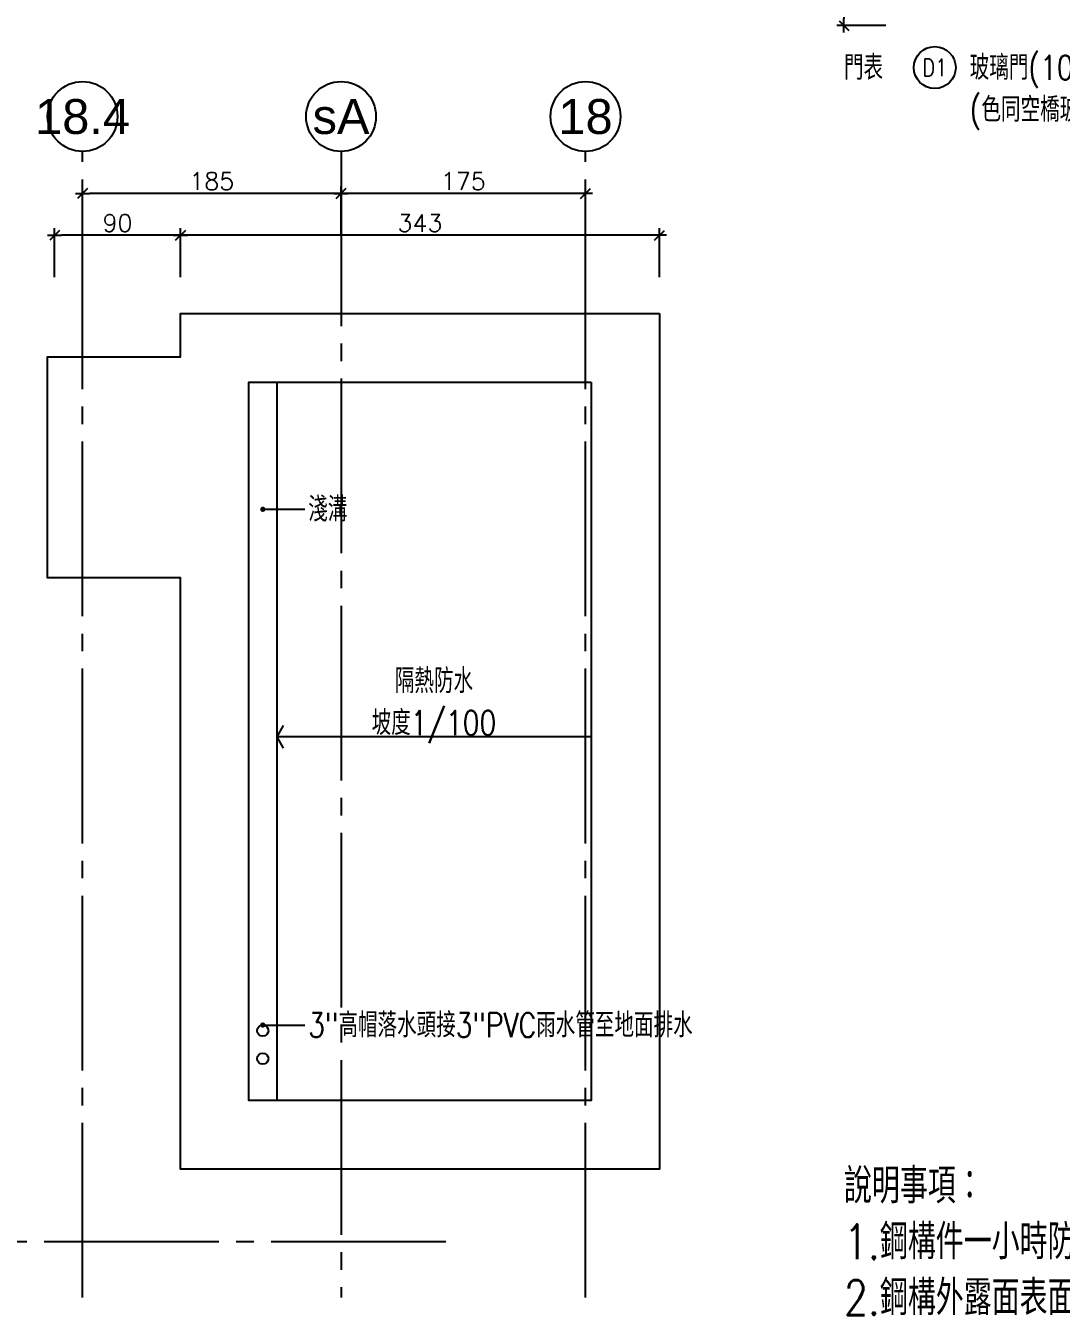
# Model space of a CAD drawing. Extents: x -8100 to 9725, y -5500 to 5149.
# Drawn here: x 1019 to 1760, y 147 to 1070 of the extents above; entities that cross this region are included whole.
import ezdxf
from ezdxf.enums import TextEntityAlignment as Align
from ezdxf.xclip import XClip

# ---------------------------------------------------------------- set-up
doc = ezdxf.new("R2010")
doc.units = 0
doc.header["$LTSCALE"] = 50
doc.header["$XCLIPFRAME"] = 0
for name, pattern in [('COL-CEN-LIN', [3.25, 2.5, -0.25, 0.25, -0.25]), ('XFa-20-FF1Stair$0$RDR1xFa-20$0$HIDDEN', [0.3, 0.2, -0.1]), ('XFa-20-FF1Stair$0$XFa-20$0$XFa-20$0$HIDDEN', [0.3, 0.2, -0.1])]:
    doc.linetypes.add(name, pattern=pattern)
for name, color, linetype in [('0-arr', 4, 'Continuous'), ('0-MC', 12, 'Continuous'), ('0-NC', 3, 'Continuous'), ('12', 12, 'Continuous'), ('4', 4, 'Continuous'), ('5', 5, 'Continuous'), ('CCL', 15, 'COL-CEN-LIN'), ('DIM', 12, 'Continuous'), ('DRAIN', 4, 'Continuous'), ('ina', 4, 'Continuous'), ('inl', 12, 'Continuous'), ('INT', 4, 'Continuous'), ('MD', 12, 'Continuous'), ('ND', 4, 'Continuous'), ('XFa-20-FF1Stair$0$RDR1xFa-20$0$HID-BEAM', 5, 'XFa-20-FF1Stair$0$RDR1xFa-20$0$HIDDEN'), ('XFa-20-FF1Stair$0$XFa-20$0$XFa-20$0$8', 8, 'Continuous'), ('XFa-20-FF1Stair$0$XFa-20$0$XFa-20$0$CURTAIN-WALL-AL', 6, 'Continuous'), ('XFa-20-FF1Stair$0$XFa-20$0$XFa-20$0$HID', 5, 'XFa-20-FF1Stair$0$XFa-20$0$XFa-20$0$HIDDEN'), ('XREF', 7, 'Continuous')]:
    doc.layers.add(name, color=color, linetype=linetype)
doc.styles.add('CHINA', font='romans2.shx', dxfattribs={"bigfont": 'chineset.shx'})
doc.styles.add('COL-NUM', font='arial.ttf')
doc.styles.add('DIM', font='simplex.shx', dxfattribs={"bigfont": 'chineset.shx'})
doc.dimstyles.new('SLASHS', dxfattribs={"dimscale": 0.5, "dimtxt": 25, "dimasz": 10, "dimexe": 10, "dimexo": 0, "dimgap": 5, "dimtad": 1, "dimdsep": 46, "dimtxsty": 'DIM', "dimblk1": 'SLASH', "dimblk2": 'SLASH', "dimsah": 1, "dimcen": 10, "dimdle": 10, "dimclrd": 256, "dimclre": 256, "dimclrt": 6, "dimadec": 0, "dimazin": 0, "dimtfac": 1, "dimtix": 1, "dimtmove": 2, "dimatfit": 3, "dimldrblk": 'SLASH', "dimfxl": 1, "dimtolj": 1, "dimtzin": 0, "dimarcsym": 0})

# ---------------------------------------------------------------- blocks, each defined once
blk = doc.blocks.new('XFa-20-FF1Stair')
at = {"layer": 'XFa-20-FF1Stair$0$RDR1xFa-20$0$HID-BEAM'}
for p, q in [((5237.5, -675), (10165, -675)), ((5202.5, -690), (10165, -690))]:
    blk.add_line(p, q, dxfattribs=at)
at = {"layer": 'XFa-20-FF1Stair$0$XFa-20$0$XFa-20$0$8'}
for p, q in [((5244.95, -300), (6155.05, -300)), ((5220, -540), (10020, -540))]:
    blk.add_line(p, q, dxfattribs=at)
at = {"layer": 'XFa-20-FF1Stair$0$XFa-20$0$XFa-20$0$CURTAIN-WALL-AL'}
for p, q in [((5220, -360), (10020, -360)), ((5220, -390), (10020, -390)), ((5220, -710), (10020, -710)), ((5100, -820), (10140, -820))]:
    blk.add_line(p, q, dxfattribs=at)
at = {"layer": 'XFa-20-FF1Stair$0$XFa-20$0$XFa-20$0$HID'}
for p, q in [((5682.5, -482.5), (5237.5, -482.5)), ((5682.5, -497.5), (5237.5, -497.5))]:
    blk.add_line(p, q, dxfattribs=at)
blk = doc.blocks.new('cn-x')
at = {"layer": '0-MC'}
blk.add_circle((0, 50), 50, dxfattribs=at)
at = {"layer": '0-NC', "style": 'COL-NUM'}
blk.add_attdef('GRID-X', text='', height=50, dxfattribs=at).set_placement((0, 50), align=Align.MIDDLE_CENTER)
blk = doc.blocks.new('SLASH')
blk.add_line((1, 0), (-1, 0))
at = {"color": 3}
blk.add_line((-0.71, -0.71), (0.71, 0.71), dxfattribs=at)
blk = doc.blocks.new('*D55')
at = {"layer": 'Defpoints', "color": 0, "transparency": 16777216}
for p in [(1060, 950), (1060, 920), (1245, 920)]:
    blk.add_point(p, dxfattribs=at)
at = {"layer": 'DIM', "lineweight": -2, "transparency": 16777216}
for p, q in [((1060, 920), (1060, 955)), ((1245, 920), (1245, 955)), ((1240, 950), (1065, 950))]:
    blk.add_line(p, q, dxfattribs=at)
at = {"layer": 'DIM', "lineweight": -2, "transparency": 16777216, "xscale": 5, "yscale": 5, "zscale": 5, "rotation": 180}
blk.add_blockref('SLASH', (1060, 950), dxfattribs=at)
at = {"layer": 'DIM', "lineweight": -2, "transparency": 16777216, "xscale": 5, "yscale": 5, "zscale": 5}
blk.add_blockref('SLASH', (1245, 950), dxfattribs=at)
at = {"layer": 'DIM', "color": 6, "transparency": 16777216, "insert": (1152.5, 958.75), "char_height": 12.5, "attachment_point": 5, "style": 'DIM'}
blk.add_mtext('\\A1;185', dxfattribs=at)
blk = doc.blocks.new('*D56')
at = {"layer": 'Defpoints', "color": 0, "transparency": 16777216}
for p in [(1245, 950), (1245, 920), (1420, 920)]:
    blk.add_point(p, dxfattribs=at)
at = {"layer": 'DIM', "lineweight": -2, "transparency": 16777216}
for p, q in [((1245, 920), (1245, 955)), ((1420, 920), (1420, 955)), ((1415, 950), (1250, 950))]:
    blk.add_line(p, q, dxfattribs=at)
at = {"layer": 'DIM', "lineweight": -2, "transparency": 16777216, "xscale": 5, "yscale": 5, "zscale": 5, "rotation": 180}
blk.add_blockref('SLASH', (1245, 950), dxfattribs=at)
at = {"layer": 'DIM', "lineweight": -2, "transparency": 16777216, "xscale": 5, "yscale": 5, "zscale": 5}
blk.add_blockref('SLASH', (1420, 950), dxfattribs=at)
at = {"layer": 'DIM', "color": 6, "transparency": 16777216, "insert": (1332.5, 958.75), "char_height": 12.5, "attachment_point": 5, "style": 'DIM'}
blk.add_mtext('\\A1;175', dxfattribs=at)
blk = doc.blocks.new('*D59')
at = {"layer": 'Defpoints', "color": 0, "transparency": 16777216}
for p in [(1130, 920), (1130, 890), (1473, 890)]:
    blk.add_point(p, dxfattribs=at)
at = {"layer": 'DIM', "lineweight": -2, "transparency": 16777216}
for p, q in [((1130, 890), (1130, 925)), ((1473, 890), (1473, 925)), ((1468, 920), (1135, 920))]:
    blk.add_line(p, q, dxfattribs=at)
at = {"layer": 'DIM', "lineweight": -2, "transparency": 16777216, "xscale": 5, "yscale": 5, "zscale": 5, "rotation": 180}
blk.add_blockref('SLASH', (1130, 920), dxfattribs=at)
at = {"layer": 'DIM', "lineweight": -2, "transparency": 16777216, "xscale": 5, "yscale": 5, "zscale": 5}
blk.add_blockref('SLASH', (1473, 920), dxfattribs=at)
at = {"layer": 'DIM', "color": 6, "transparency": 16777216, "insert": (1301.5, 928.75), "char_height": 12.5, "attachment_point": 5, "style": 'DIM'}
blk.add_mtext('\\A1;343', dxfattribs=at)
blk = doc.blocks.new('*D60')
at = {"layer": 'Defpoints', "color": 0, "transparency": 16777216}
for p in [(1040, 920), (1040, 890), (1130, 890)]:
    blk.add_point(p, dxfattribs=at)
at = {"layer": 'DIM', "lineweight": -2, "transparency": 16777216}
for p, q in [((1040, 890), (1040, 925)), ((1130, 890), (1130, 925)), ((1125, 920), (1045, 920))]:
    blk.add_line(p, q, dxfattribs=at)
at = {"layer": 'DIM', "lineweight": -2, "transparency": 16777216, "xscale": 5, "yscale": 5, "zscale": 5, "rotation": 180}
blk.add_blockref('SLASH', (1040, 920), dxfattribs=at)
at = {"layer": 'DIM', "lineweight": -2, "transparency": 16777216, "xscale": 5, "yscale": 5, "zscale": 5}
blk.add_blockref('SLASH', (1130, 920), dxfattribs=at)
at = {"layer": 'DIM', "color": 6, "transparency": 16777216, "insert": (1085, 928.75), "char_height": 12.5, "attachment_point": 5, "style": 'DIM'}
blk.add_mtext('\\A1;90', dxfattribs=at)
blk = doc.blocks.new('no-d')
at = {"layer": 'MD'}
blk.add_circle((0, 0), 30, dxfattribs=at)
at = {"layer": 'ND', "style": 'CHINA', "width": 0.8}
blk.add_attdef('NO', text='', height=25, dxfattribs=at).set_placement((0, 0), align=Align.MIDDLE)
blk = doc.blocks.new('*D79')
at = {"layer": 'Defpoints', "color": 0, "transparency": 16777216}
for p in [(1635, 1280), (1605, 1070), (1635, 1070)]:
    blk.add_point(p, dxfattribs=at)
at = {"layer": 'DIM', "lineweight": -2, "transparency": 16777216}
for p, q in [((1635, 1280), (1600, 1280)), ((1605, 1275), (1605, 1075)), ((1635, 1070), (1600, 1070))]:
    blk.add_line(p, q, dxfattribs=at)
at = {"layer": 'DIM', "lineweight": -2, "transparency": 16777216, "xscale": 5, "yscale": 5, "zscale": 5}
for p, rotation in [((1605, 1280), 90), ((1605, 1070), 270)]:
    blk.add_blockref('SLASH', p, dxfattribs=dict(at, rotation=rotation))
at = {"layer": 'DIM', "color": 6, "transparency": 16777216, "insert": (1596.25, 1175), "char_height": 12.5, "attachment_point": 5, "rotation": 90, "style": 'DIM'}
blk.add_mtext('\\A1;210', dxfattribs=at)

msp = doc.modelspace()

# ---------------------------------------------------------------- linework, layer by layer
at = {"layer": '0-arr'}
msp.add_lwpolyline([(1203.687, 569.369), (1199, 561.25), (1203.687, 553.131)], dxfattribs=at)
at = {"layer": '12'}
msp.add_line((1424, 561.25), (1199, 561.25), dxfattribs=at)
at = {"layer": '4'}
for points in [[(1473, 864), (1473, 252), (1130, 252), (1130, 675), (1035, 675), (1035, 833), (1130, 833), (1130, 864)], [(1424, 815), (1424, 301), (1179, 301), (1179, 724), (1179, 724), (1179, 784), (1179, 784), (1179, 815)]]:
    msp.add_lwpolyline(points, close=True, dxfattribs=at)
at = {"layer": '5'}
msp.add_line((1199, 815), (1199, 301), dxfattribs=at)
at = {"layer": 'CCL'}
for p, q in [((1060, 160), (1060, 980)), ((1245, 980), (1245, 160)), ((1420, 160), (1420, 980)), ((1320, 200), (110, 200))]:
    msp.add_line(p, q, dxfattribs=at)
at = {"layer": 'DRAIN'}
for centre in [(1189, 351), (1189, 331)]:
    msp.add_circle(centre, 4, dxfattribs=at)
at = {"layer": 'ina', "const_width": 1.875}
for points in [[(1188.062, 724, 1), (1189.937, 724, 1)], [(1188.062, 355, 1), (1189.937, 355, 1)]]:
    msp.add_lwpolyline(points, format="xyb", close=True, dxfattribs=at)
at = {"layer": 'inl'}
for p, q in [((1189, 724), (1219, 724)), ((1189, 355), (1219, 355))]:
    msp.add_line(p, q, dxfattribs=at)

# ---------------------------------------------------------------- block references
at = {"layer": '0-MC', "xscale": 0.5, "yscale": 0.5, "zscale": 0.5}
for p, values in [((1060, 980), {'GRID-X': '18.4'}), ((1245, 980), {'GRID-X': 'sA'}), ((1420, 980), {'GRID-X': '18'})]:
    msp.add_blockref('cn-x', p, dxfattribs=at).add_auto_attribs(values)
at = {"layer": '12', "xscale": 0.5, "yscale": 0.5, "zscale": 0.5}
msp.add_blockref('no-d', (1670, 1040), dxfattribs=at).add_auto_attribs({'NO': 'D1'})
at = {"layer": 'XREF'}
ref = msp.add_blockref('XFa-20-FF1Stair', (-4500, 1350), dxfattribs=at)
XClip(ref).set_block_clipping_path([(4750, -1190), (5350, -150)])

# ---------------------------------------------------------------- texts
at = {"layer": 'INT', "style": 'CHINA', "width": 0.8}
for s, height, p in [('玻璃門(10mm厚熱硬化玻璃)', 17.5, (1695, 1040)), ('門表', 17.5, (1605, 1040)), ('(色同空橋玻璃)', 17.5, (1695, 1010)), ('淺溝', 17.5, (1221.5, 724)), ('3"高帽落水頭接3"PVC雨水管至地面排水', 17.5, (1221.5, 355)), ('說明事項：', 25, (1605, 240)), ('1.鋼構件一小時防火漆', 25, (1605, 200)), ('2.鋼構外露面表面耐候漆', 25, (1605, 160))]:
    msp.add_text(s, height=height, dxfattribs=at).set_placement(p, align=Align.MIDDLE_LEFT)
for s, p in [('隔熱防水', (1311.5, 601.25)), ('坡度1/100', (1311.5, 571.25))]:
    msp.add_text(s, height=17.5, dxfattribs=at).set_placement(p, align=Align.MIDDLE_CENTER)

# ---------------------------------------------------------------- dimensions: what is measured, and where the dimension line sits
at = {"layer": 'DIM'}
for base, p1, p2, angle, picture, middle in [((1605, 1070), (1635, 1280), (1635, 1070), 270, '*D79', (1596.25, 1175)), ((1060, 950), (1245, 920), (1060, 920), 180, '*D55', (1152.5, 958.75)), ((1245, 950), (1420, 920), (1245, 920), 180, '*D56', (1332.5, 958.75)), ((1040, 920), (1130, 890), (1040, 890), 180, '*D60', (1085, 928.75)), ((1130, 920), (1473, 890), (1130, 890), 180, '*D59', (1301.5, 928.75))]:
    dim = msp.add_linear_dim(base=base, p1=p1, p2=p2, angle=angle, dimstyle='SLASHS', dxfattribs=at)
    dim.commit()
    dim.dimension.update_dxf_attribs({"geometry": picture, "text_midpoint": middle})

doc.saveas('drawing.dxf')
